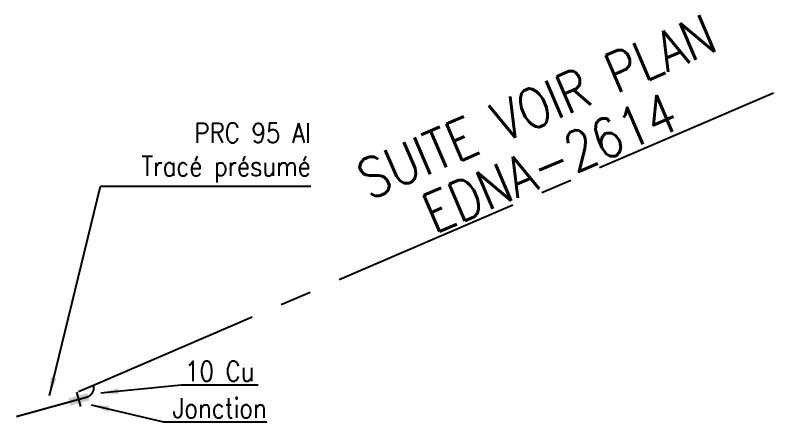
# Model space of a CAD drawing. Header units: millimetres. Extents: x 168002 to 379880, y 128000 to 129007.
# Drawn here: x 168007.17 to 168045.72, y 128000.55 to 128021 of the extents above; entities that cross this region are included whole.
import ezdxf
from ezdxf.enums import TextEntityAlignment as Align

# ---------------------------------------------------------------- set-up
doc = ezdxf.new("R2010")
doc.units = ezdxf.units.MM
doc.linetypes.add('CENTER2', pattern=[28.575, 19.05, -3.175, 3.175, -3.175])
doc.layers.get('0').update_dxf_attribs({"linetype": 'CONTINUOUS'})
for name, color, linetype in [('M_120', 5, 'M_ST_13'), ('M_300', 7, 'CONTINUOUS'), ('M_930', 7, 'CONTINUOUS')]:
    doc.layers.add(name, color=color, linetype=linetype)
doc.styles.get("Standard").update_dxf_attribs({"font": 'romans.shx', "width": 0.85})
doc.linetypes.add('M_ST_13', pattern='A,5,-0.3,["oo",Standard,S=1.5,R=0,X=0,Y=-0.5],-3', length=8.3)
doc.dimstyles.get("Standard").update_dxf_attribs({"dimtxt": 1.5, "dimasz": 1.2, "dimexe": 0.625, "dimexo": 0.625, "dimgap": 0.25, "dimtad": 1, "dimdec": 1, "dimzin": 0, "dimdsep": 46, "dimtxsty": 'Standard', "dimcen": -0.5, "dimadec": 0, "dimazin": 0, "dimtfac": 1, "dimtdec": 1, "dimtmove": 0, "dimatfit": 3, "dimfxl": 0, "dimtolj": 1, "dimtzin": 0, "dimarcsym": 0})

# ---------------------------------------------------------------- blocks, each defined once
blk = doc.blocks.new('M_300_04')
at = {"color": 0, "linetype": 'Continuous'}
blk.add_line((0, 0.375), (0, -0.375), dxfattribs=at)
blk.add_solid([(-0.5, 0.1875), (-0.5, -0.1875), (0.5, 0.1875), (0.5, -0.1875)], dxfattribs=at)
at = {"color": 0, "linetype": 'Continuous', "width": 0.75, "flags": 3}
for tag, p in [('DEF_LEG', (0, -5)), ('DEF_COUP', (0, -7.5)), ('DEF_TYPE', (0, -10))]:
    blk.add_attdef(tag, text='', height=1.2, dxfattribs=at).set_placement(p, align=Align.MIDDLE)

msp = doc.modelspace()

# ---------------------------------------------------------------- linework, layer by layer
at = {"layer": 'M_120', "const_width": 0.1}
msp.add_lwpolyline([(168007.216, 128000.801), (168010.364, 128001.668), (168010.75, 128001.775, 0.412565), (168011.101, 128002.387), (168011.101, 128002.387)], format="xyb", dxfattribs=at)
at = {"layer": 'M_930', "linetype": 'CENTER2', "ltscale": 0.5, "flags": 128}
msp.add_lwpolyline([(168010.342, 128002.061), (168011.101, 128002.387), (168045.717, 128017.255)], dxfattribs=at)

# ---------------------------------------------------------------- block references
at = {"layer": 'M_300', "rotation": 195.3950308852554}
msp.add_blockref('M_300_04', (168010.364, 128001.668), dxfattribs=at)

# ---------------------------------------------------------------- texts
at = {"layer": 'M_120', "linetype": 'Continuous', "char_height": 1}
for s, insert, attachment_point in [('PRC 95 Al\\PTracé présumé', (168022.048, 128014.082), 6), ('10 Cu', (168015.712, 128003.086), 4)]:
    msp.add_mtext(s, dxfattribs=dict(at, insert=insert, attachment_point=attachment_point))
at = {"layer": 'M_300', "linetype": 'Continuous', "insert": (168019.829, 128001.233), "char_height": 1, "attachment_point": 6}
msp.add_mtext('Jonction', dxfattribs=at)
at = {"layer": 'M_930', "width": 0.85}
for s, p in [('SUITE VOIR PLAN', (168033.819, 128015.486)), ('EDNA-2614', (168034.492, 128012.673))]:
    msp.add_text(s, height=2, rotation=23.2441, dxfattribs=at).set_placement(p, align=Align.CENTER)

# ---------------------------------------------------------------- leaders
at = {"layer": 'M_120', "linetype": 'Continuous', "annotation_type": 0, "has_hookline": 1, "hookline_direction": 0}
for points, text_width in [([(168008.885, 128001.872), (168011.449, 128012.395), (168012.349, 128012.395)], 9.512), ([(168011.473, 128001.995), (168015.525, 128002.398)], 3.683)]:
    msp.add_leader(points, dimstyle='Standard', override={"dimscale": 0.75}, dxfattribs=dict(at, text_width=text_width))
at = {"layer": 'M_300', "linetype": 'Continuous', "annotation_type": 0, "has_hookline": 1, "hookline_direction": 0, "text_width": 5.019}
msp.add_leader([(168010.987, 128001.396), (168014.622, 128000.546)], dimstyle='Standard', override={"dimscale": 0.75}, dxfattribs=at)

doc.saveas('drawing.dxf')
